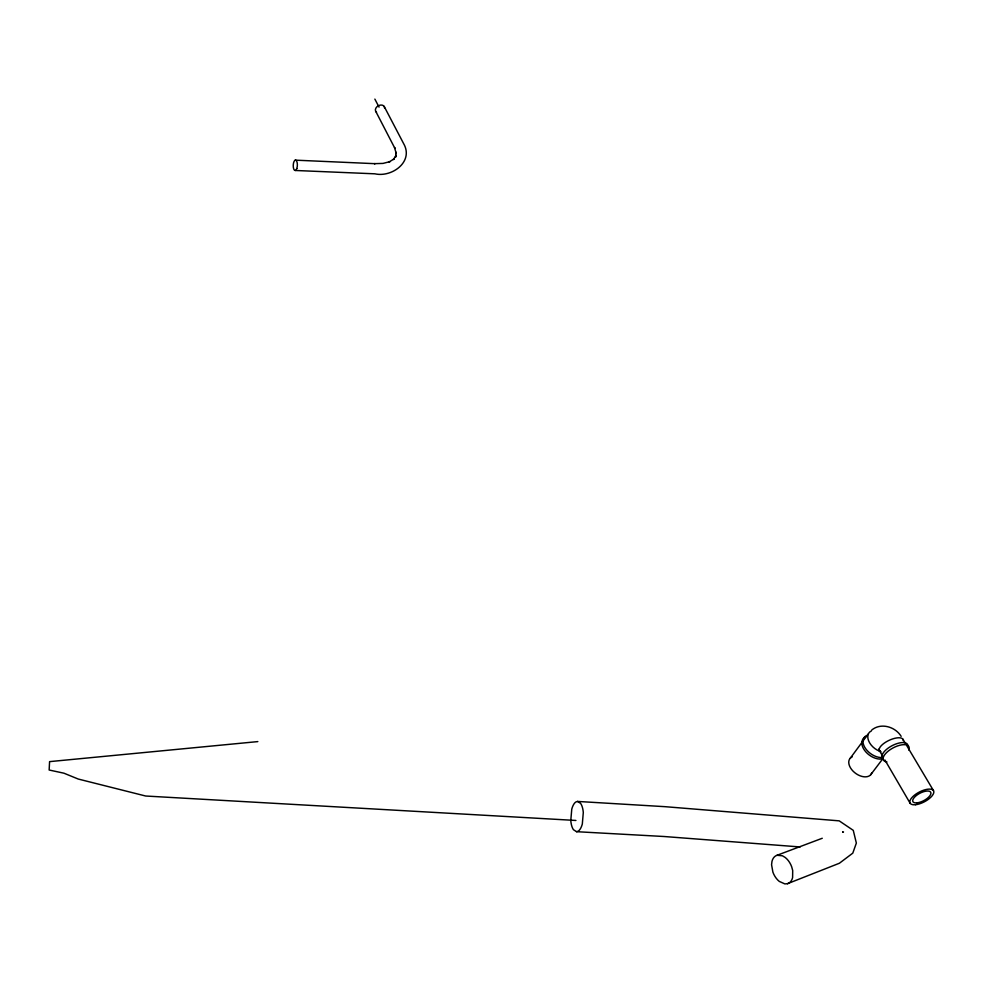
<?xml version="1.0" encoding="UTF-8"?>
<svg xmlns="http://www.w3.org/2000/svg" width="983" height="983" viewBox="0 0 983 983"><rect width="100%" height="100%" fill="white"/><g stroke="black" fill="none" stroke-linecap="round" stroke-linejoin="round"><path stroke-width="1.47" d="M850.32 758.139L868.198 733.994M870.594 774.862L883.336 758.04M879.244 751L880.166 751.258L879.244 751A13.357 8.675 39.9 0 1 868.591 740.703A13.357 8.675 39.9 0 1 871.38 730.934M871.749 730.025C880.94 722.431 895.255 726.683 901.153 736.341M842.849 832.294L843.475 831.974L842.714 831.827M822.267 838.266L777.037 855.284A15.728 9.941 66.3 0 0 771.974 861.403L771.569 864.757L772.908 872.191A14.843 9.375 66.3 0 0 779.298 881.419L784.839 883.901L787.457 883.705L839.396 863.246L852.789 853.146L856.353 843.07L853.269 830.352L839.199 820.854L664.975 806.674L577.463 801.428L575.805 802.005A15.642 6.512 -88.2 0 0 571.762 809.144L570.779 820.572A14.757 6.144 -88.2 0 0 573.433 829.689L576.542 831.692L664.066 836.508L800.162 846.953M576.542 831.692L578.213 831.176A15.63 6.512 -88.2 0 0 582.317 824.037L583.3 812.474A14.757 6.156 -88.2 0 0 580.584 803.344L577.463 801.428M257.829 741.6L49.58 761.628L49.15 770.021L63.92 773.191L78.235 779.04L145.705 796.021L575.915 820.461M777.037 855.284L782.419 855.788L785.196 857.459A14.843 9.388 66.3 0 1 791.671 866.736L792.703 870.52L792.605 877.635A15.716 9.941 66.3 0 1 787.457 883.705M295.355 170.477L374.916 173.819C391.873 177.702 414.101 161.654 403.583 143.543L384.132 106.361M295.244 160.155L375.088 163.682L374.474 163.657L383.026 163.411L389.993 161.617L389.096 161.986L394.146 158.841L393.335 159.553L396.235 155.314L395.449 157.366L396.1 152.291L396.21 153.348L394.527 147.561L394.945 148.445L375.85 111.546M902.922 739.216L905.282 743.173M906.842 745.802L933.494 790.627M879.527 750.766L882.587 756.013M884.884 759.957L910.16 803.295M374.867 99.099L379.045 107.135M879.392 750.471L878.949 748.948L879.539 750.668A12.963 6.783 -33.9 0 0 880.854 751.897M871.749 773.007A13.172 8.343 36.6 0 1 854.632 772.589A13.172 8.343 36.6 0 1 852.175 756.873M880.657 751.676A13.062 5.099 -25.1 0 1 888.423 740.654A13.062 5.099 -25.1 0 1 903.23 740.531M882.329 758.151A14.364 6.217 -27.8 0 1 893.228 745.114A14.364 6.217 -27.8 0 1 907.936 745.974M886.924 761.936A14.376 6.217 -27.8 0 1 885.474 753.74A14.376 6.217 -27.8 0 1 901.706 744.856A14.376 6.217 -27.8 0 1 908.697 750.029M881.395 759.048A14.622 9.154 36.3 0 1 864.548 750.312A14.622 9.154 36.3 0 1 865.556 737.078M882.562 757.5A14.634 9.154 36.3 0 1 865.704 748.763A14.634 9.154 36.3 0 1 866.699 735.53M376.526 112.222A4.89 3.588 -28.7 0 1 378.492 105.685A4.89 3.588 -28.7 0 1 384.611 108.179M915.603 804.708A13.283 5.505 -27.6 0 0 933.85 792.065A13.283 5.505 -27.6 0 0 915.984 794.043A13.283 5.505 -27.6 0 0 915.603 804.708M917.114 802.841A10.063 4.165 -27.6 0 0 930.938 793.244A10.063 4.165 -27.6 0 0 917.385 794.768A10.063 4.165 -27.6 0 0 917.114 802.841M296.817 168.548A5.198 2.064 -87.8 0 0 295.785 160.18A5.198 2.064 -87.8 0 0 293.315 167.208A5.198 2.064 -87.8 0 0 296.817 168.548"/></g></svg>
